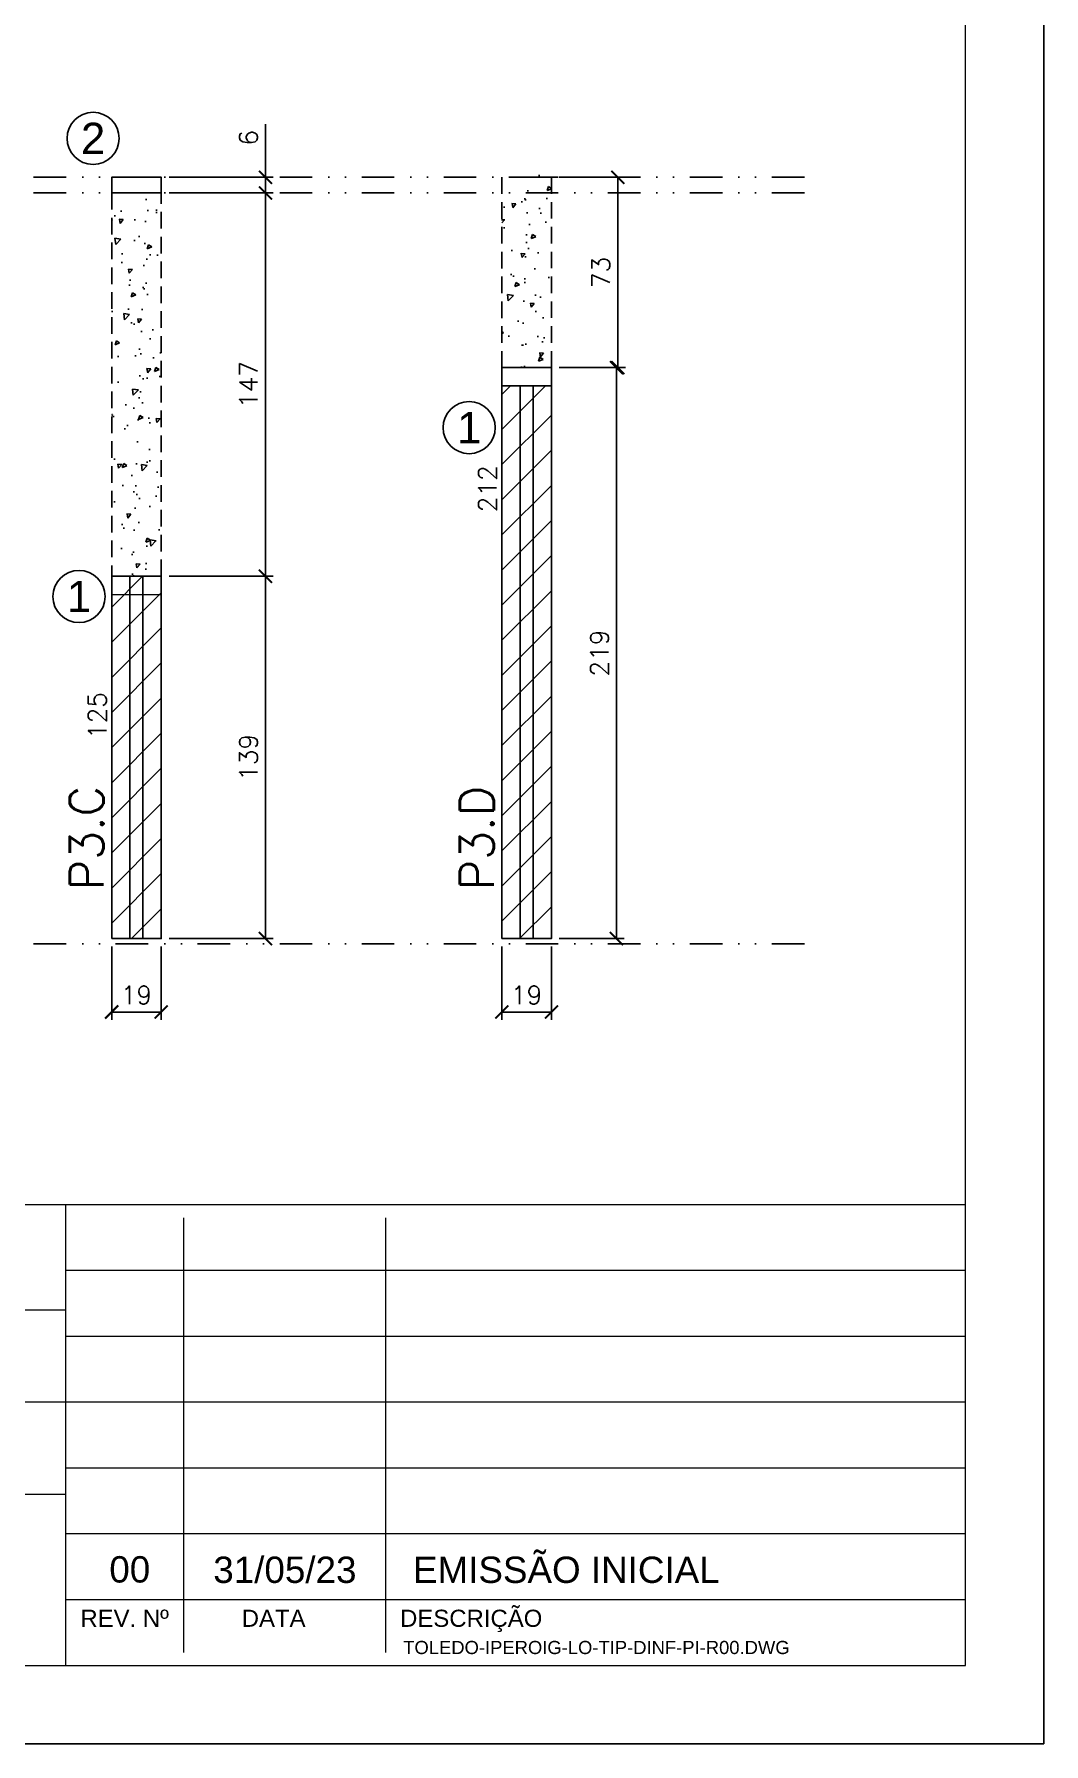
# Model space of a CAD drawing. Extents: x -23436 to 4767, y -3862 to 10024.
# Drawn here: x -17994 to -17606, y 5232 to 5888 of the extents above; entities that cross this region are included whole.
import ezdxf
from ezdxf.enums import TextEntityAlignment as Align

# ---------------------------------------------------------------- set-up
doc = ezdxf.new("R2010")
doc.units = 0
doc.header["$PDMODE"] = 2
doc.header["$PDSIZE"] = 10
doc.linetypes.add('DIVIDE2', pattern=[0.625, 0.25, -0.125, 0, -0.125, 0, -0.125])
doc.linetypes.add('HIDDEN', pattern=[9.525, 6.35, -3.175])
doc.layers.get('0').update_dxf_attribs({"lineweight": 13})
doc.layers.get('Defpoints').update_dxf_attribs({"lineweight": 13})
for name, color, linetype in [('Concreto', 250, 'HIDDEN'), ('Cota', 4, 'Continuous'), ('Cota Sarrafo', 180, 'Continuous'), ('MB Logo', 254, 'Continuous'), ('Nível', 160, 'Continuous'), ('Painéis', 30, 'Continuous'), ('Reaproveitamento', 252, 'Continuous'), ('Romaneio', 10, 'Continuous'), ('Sarr 7x7', 104, 'Continuous')]:
    doc.layers.add(name, color=color, linetype=linetype)
for name, color, linetype, lineweight in [('cotas', 4, 'Continuous', 13), ('FOLHA MB', 7, 'Continuous', 13), ('Texto Seção', 7, 'Continuous', 15)]:
    doc.layers.add(name, color=color, linetype=linetype, lineweight=lineweight)
doc.layers.add('Laje_Perimetro', color=7, linetype='Continuous', plot=False)
doc.styles.add('ARIAL', font='arial.ttf', dxfattribs={"oblique": 15, "height": 25})
doc.styles.add('MB_C01', font='arial.ttf', dxfattribs={"height": 1.3})
doc.styles.add('MB_C02', font='arial.ttf', dxfattribs={"height": 2})
doc.styles.add('MB_C04', font='arial.ttf', dxfattribs={"height": 6})
doc.styles.add('REGUA-120', font='ROMANS.shx', dxfattribs={"height": 15})
doc.styles.add('ROMANS', font='romans.shx')
doc.dimstyles.new('Cota Paínel', dxfattribs={"dimtxt": 7, "dimasz": 5, "dimexe": 3, "dimexo": 3, "dimgap": 3, "dimtad": 1, "dimdec": 1, "dimzin": 12, "dimdsep": 46, "dimtxsty": 'ROMANS', "dimblk": 'ARCHTICK', "dimcen": 0, "dimclrd": 4, "dimclre": 4, "dimclrt": 1, "dimadec": 1, "dimazin": 3, "dimtfac": 1, "dimtdec": 1, "dimtmove": 0, "dimatfit": 3, "dimldrblk": 'OBLIQUE', "dimfxl": 0, "dimtolj": 1, "dimtzin": 12, "dimarcsym": 0})
doc.dimstyles.new('PAINEL', dxfattribs={"dimtxt": 7, "dimasz": 5, "dimexe": 3, "dimexo": 3, "dimgap": 3, "dimtad": 1, "dimdec": 1, "dimzin": 12, "dimdsep": 46, "dimtxsty": 'ROMANS', "dimblk": 'ARCHTICK', "dimcen": 0, "dimclrd": 4, "dimclre": 4, "dimclrt": 1, "dimadec": 1, "dimazin": 3, "dimtfac": 1, "dimtdec": 1, "dimtmove": 0, "dimatfit": 3, "dimldrblk": 'OBLIQUE', "dimfxl": 0, "dimtolj": 1, "dimtzin": 12, "dimarcsym": 0})
doc.dimstyles.new('projeto2', dxfattribs={"dimtxt": 7, "dimasz": 5, "dimexe": 1.25, "dimexo": 2.5, "dimgap": 2, "dimtad": 1, "dimdec": 1, "dimdsep": 46, "dimtxsty": 'ROMANS', "dimblk": 'OBLIQUE', "dimcen": 10, "dimdle": 1, "dimse1": 1, "dimse2": 1, "dimsd1": 1, "dimsd2": 1, "dimclrd": 256, "dimclre": 256, "dimclrt": 1, "dimadec": 0, "dimazin": 0, "dimtfac": 1, "dimtdec": 1, "dimtmove": 0, "dimatfit": 3, "dimldrblk": 'OBLIQUE', "dimfxl": 0, "dimlwd": -1, "dimlwe": -1, "dimarcsym": 0})

# ---------------------------------------------------------------- blocks, each defined once
blk = doc.blocks.new('A$C169d8357')
at = {"layer": 'FOLHA MB', "color": 1}
for p, q in [((1109.82, 356.72), (70, 356.72)), ((1109.82, 356.72), (1109.82, 179.94)), ((1455.02, 356.72), (1109.82, 356.72)), ((1155.28, 184.99), (1155.28, 351.67)), ((1232.62, 351.67), (1232.62, 184.99)), ((1455.02, 331.47), (1109.82, 331.47)), ((1109.82, 316.32), (948.19, 316.32)), ((1455.02, 306.21), (1109.82, 306.21)), ((1109.82, 280.96), (948.19, 280.96)), ((1455.02, 280.96), (1109.82, 280.96)), ((1455.02, 255.7), (1109.82, 255.7)), ((1109.82, 245.6), (948.19, 245.6)), ((1455.02, 230.45), (1109.82, 230.45)), ((1455.02, 205.19), (1109.82, 205.19))]:
    blk.add_line(p, q, dxfattribs=at)
for points in [[(0, 1199.94), (0, 149.94), (1485.02, 149.94), (1485.02, 1199.94)], [(70, 1169.94), (70, 179.94), (1455.02, 179.94), (1455.02, 1169.94)]]:
    blk.add_lwpolyline(points, close=True, dxfattribs=at)
at = {"layer": 'FOLHA MB', "color": 5, "style": 'MB_C02'}
for s, p in [('EMISSÃO INICIAL', (1243.12, 211.64)), ('00', (1126.67, 211.8)), ('31/05/23', (1166.54, 211.64))]:
    blk.add_text(s, height=10.102, dxfattribs=at).set_placement(p)
at = {"layer": 'FOLHA MB', "color": 6, "style": 'MB_C01'}
for s, p in [('REV. Nº', (1132.55, 198.09)), ('DATA', (1189.69, 198.09)), ('DESCRIÇÃO', (1265.45, 198.09))]:
    blk.add_text(s, height=6.566, dxfattribs=at).set_placement(p, align=Align.MIDDLE_CENTER)
at = {"layer": 'FOLHA MB', "insert": (1239.38, 189.41), "char_height": 5.051, "width": 210.8177, "attachment_point": 1, "style": 'MB_C04'}
blk.add_mtext('TOLEDO-IPEROIG-LO-TIP-DINF-PI-R00.DWG', dxfattribs=at)
blk = doc.blocks.new('_ArchTick')
at = {"color": 0, "linetype": 'ByBlock', "const_width": 0.15}
blk.add_lwpolyline([(-0.5, -0.5), (0.5, 0.5)], dxfattribs=at)
blk = doc.blocks.new('*D3832')
at = {"layer": 'Cota', "color": 4, "lineweight": -2, "transparency": 16777216}
for p, q in [((-17963.81, 5538.13), (-17963.81, 5509.96)), ((-17944.81, 5538.13), (-17944.81, 5509.96)), ((-17963.81, 5512.96), (-17944.81, 5512.96))]:
    blk.add_line(p, q, dxfattribs=at)
at = {"layer": 'Defpoints', "color": 0, "transparency": 16777216}
for p in [(-17963.81, 5541.13), (-17944.81, 5541.13), (-17944.81, 5512.96)]:
    blk.add_point(p, dxfattribs=at)
at = {"layer": 'Cota', "color": 4, "lineweight": -2, "transparency": 16777216, "xscale": 5, "yscale": 5, "zscale": 5, "rotation": 180}
blk.add_blockref('_ArchTick', (-17963.81, 5512.96), dxfattribs=at)
at = {"layer": 'Cota', "color": 4, "lineweight": -2, "transparency": 16777216, "xscale": 5, "yscale": 5, "zscale": 5}
blk.add_blockref('_ArchTick', (-17944.81, 5512.96), dxfattribs=at)
at = {"layer": 'Cota', "color": 1, "transparency": 16777216, "insert": (-17954.31, 5519.46), "char_height": 7, "attachment_point": 5, "style": 'ROMANS'}
blk.add_mtext('\\A1;19', dxfattribs=at)
blk = doc.blocks.new('_OBLIQUE')
at = {"color": 0, "linetype": 'ByBlock', "lineweight": -2}
for p, q in [((0, 0), (-1, 0)), ((-0.5, -0.5), (0.5, 0.5))]:
    blk.add_line(p, q, dxfattribs=at)
blk = doc.blocks.new('*D3833')
at = {"layer": 'Defpoints', "color": 0, "transparency": 16777216}
for p in [(-17963.81, 5666.13), (-17963.81, 5541.13), (-17963.81, 5541.13)]:
    blk.add_point(p, dxfattribs=at)
at = {"layer": 'Cota Sarrafo', "color": 1, "transparency": 16777216, "insert": (-17969.31, 5626.68), "char_height": 7, "attachment_point": 5, "rotation": 90, "style": 'ROMANS'}
blk.add_mtext('125', dxfattribs=at)
blk = doc.blocks.new('*D3834')
at = {"layer": 'Cota', "color": 4, "lineweight": -2, "transparency": 16777216}
for p, q in [((-17941.81, 5680.13), (-17901.85, 5680.13)), ((-17904.85, 5680.13), (-17904.85, 5541.13)), ((-17941.81, 5541.13), (-17901.85, 5541.13))]:
    blk.add_line(p, q, dxfattribs=at)
at = {"layer": 'Defpoints', "color": 0, "transparency": 16777216}
for p in [(-17944.81, 5680.13), (-17944.81, 5541.13), (-17904.85, 5541.13)]:
    blk.add_point(p, dxfattribs=at)
at = {"layer": 'Cota', "color": 4, "lineweight": -2, "transparency": 16777216, "xscale": 5, "yscale": 5, "zscale": 5}
for p, rotation in [((-17904.85, 5680.13), 90), ((-17904.85, 5541.13), 270)]:
    blk.add_blockref('_ArchTick', p, dxfattribs=dict(at, rotation=rotation))
at = {"layer": 'Cota', "color": 1, "transparency": 16777216, "insert": (-17911.35, 5610.63), "char_height": 7, "attachment_point": 5, "rotation": 90, "style": 'ROMANS'}
blk.add_mtext('\\A1;139', dxfattribs=at)
blk = doc.blocks.new('*D3836')
at = {"layer": 'Cota', "color": 4, "lineweight": -2, "transparency": 16777216}
for p, q in [((-17814.2, 5538.13), (-17814.2, 5509.96)), ((-17795.2, 5538.13), (-17795.2, 5509.96)), ((-17814.2, 5512.96), (-17795.2, 5512.96))]:
    blk.add_line(p, q, dxfattribs=at)
at = {"layer": 'Defpoints', "color": 0, "transparency": 16777216}
for p in [(-17814.2, 5541.13), (-17795.2, 5541.13), (-17795.2, 5512.96)]:
    blk.add_point(p, dxfattribs=at)
at = {"layer": 'Cota', "color": 4, "lineweight": -2, "transparency": 16777216, "xscale": 5, "yscale": 5, "zscale": 5, "rotation": 180}
blk.add_blockref('_ArchTick', (-17814.2, 5512.96), dxfattribs=at)
at = {"layer": 'Cota', "color": 4, "lineweight": -2, "transparency": 16777216, "xscale": 5, "yscale": 5, "zscale": 5}
blk.add_blockref('_ArchTick', (-17795.2, 5512.96), dxfattribs=at)
at = {"layer": 'Cota', "color": 1, "transparency": 16777216, "insert": (-17804.7, 5519.46), "char_height": 7, "attachment_point": 5, "style": 'ROMANS'}
blk.add_mtext('\\A1;19', dxfattribs=at)
blk = doc.blocks.new('*D3837')
at = {"layer": 'Defpoints', "color": 0, "transparency": 16777216}
for p in [(-17814.2, 5753.13), (-17814.2, 5541.13), (-17814.2, 5541.13)]:
    blk.add_point(p, dxfattribs=at)
at = {"layer": 'Cota Sarrafo', "color": 1, "transparency": 16777216, "insert": (-17819.7, 5713.68), "char_height": 7, "attachment_point": 5, "rotation": 90, "style": 'ROMANS'}
blk.add_mtext('212', dxfattribs=at)
blk = doc.blocks.new('*D3838')
at = {"layer": 'Cota', "color": 4, "lineweight": -2, "transparency": 16777216}
for p, q in [((-17792.2, 5760.13), (-17767.25, 5760.13)), ((-17770.25, 5760.13), (-17770.25, 5541.13)), ((-17792.2, 5541.13), (-17767.25, 5541.13))]:
    blk.add_line(p, q, dxfattribs=at)
at = {"layer": 'Defpoints', "color": 0, "transparency": 16777216}
for p in [(-17795.2, 5760.13), (-17795.2, 5541.13), (-17770.25, 5541.13)]:
    blk.add_point(p, dxfattribs=at)
at = {"layer": 'Cota', "color": 4, "lineweight": -2, "transparency": 16777216, "xscale": 5, "yscale": 5, "zscale": 5}
for p, rotation in [((-17770.25, 5760.13), 90), ((-17770.25, 5541.13), 270)]:
    blk.add_blockref('_ArchTick', p, dxfattribs=dict(at, rotation=rotation))
at = {"layer": 'Cota', "color": 1, "transparency": 16777216, "insert": (-17776.75, 5650.63), "char_height": 7, "attachment_point": 5, "rotation": 90, "style": 'ROMANS'}
blk.add_mtext('\\A1;219', dxfattribs=at)
blk = doc.blocks.new('*D3839')
at = {"layer": 'Cota', "color": 4, "lineweight": -2, "transparency": 16777216}
for p, q in [((-17792.2, 5833.13), (-17766.75, 5833.13)), ((-17769.75, 5760.13), (-17769.75, 5833.13)), ((-17792.2, 5760.13), (-17766.75, 5760.13))]:
    blk.add_line(p, q, dxfattribs=at)
at = {"layer": 'Defpoints', "color": 0, "transparency": 16777216}
for p in [(-17795.2, 5833.13), (-17769.75, 5833.13), (-17795.2, 5760.13)]:
    blk.add_point(p, dxfattribs=at)
at = {"layer": 'Cota', "color": 4, "lineweight": -2, "transparency": 16777216, "xscale": 5, "yscale": 5, "zscale": 5}
for p, rotation in [((-17769.75, 5833.13), 90), ((-17769.75, 5760.13), 270)]:
    blk.add_blockref('_ArchTick', p, dxfattribs=dict(at, rotation=rotation))
at = {"layer": 'Cota', "color": 1, "transparency": 16777216, "insert": (-17776.25, 5796.63), "char_height": 7, "attachment_point": 5, "rotation": 90, "style": 'ROMANS'}
blk.add_mtext('\\A1;73', dxfattribs=at)
blk = doc.blocks.new('*D3913')
at = {"layer": 'Cota', "color": 4, "lineweight": -2, "transparency": 16777216}
for p, q in [((-17904.85, 5833.13), (-17904.85, 5853.46)), ((-17941.81, 5833.13), (-17901.85, 5833.13)), ((-17904.85, 5827.13), (-17904.85, 5833.13)), ((-17941.81, 5827.13), (-17901.85, 5827.13)), ((-17904.85, 5827.13), (-17904.85, 5822.13))]:
    blk.add_line(p, q, dxfattribs=at)
at = {"layer": 'Defpoints', "color": 0, "transparency": 16777216}
for p in [(-17944.81, 5833.13), (-17904.85, 5833.13), (-17944.81, 5827.13)]:
    blk.add_point(p, dxfattribs=at)
at = {"layer": 'Cota', "color": 4, "lineweight": -2, "transparency": 16777216, "xscale": 5, "yscale": 5, "zscale": 5}
for p, rotation in [((-17904.85, 5833.13), 270), ((-17904.85, 5827.13), 90)]:
    blk.add_blockref('_ArchTick', p, dxfattribs=dict(at, rotation=rotation))
at = {"layer": 'Cota', "color": 1, "transparency": 16777216, "insert": (-17911.35, 5848.3), "char_height": 7, "attachment_point": 5, "rotation": 90, "style": 'ROMANS'}
blk.add_mtext('\\A1;6', dxfattribs=at)
blk = doc.blocks.new('*D3914')
at = {"layer": 'Cota', "color": 4, "lineweight": -2, "transparency": 16777216}
for p, q in [((-17941.81, 5827.13), (-17901.85, 5827.13)), ((-17904.85, 5827.13), (-17904.85, 5680.13)), ((-17941.81, 5680.13), (-17901.85, 5680.13))]:
    blk.add_line(p, q, dxfattribs=at)
at = {"layer": 'Defpoints', "color": 0, "transparency": 16777216}
for p in [(-17944.81, 5827.13), (-17944.81, 5680.13), (-17904.85, 5680.13)]:
    blk.add_point(p, dxfattribs=at)
at = {"layer": 'Cota', "color": 4, "lineweight": -2, "transparency": 16777216, "xscale": 5, "yscale": 5, "zscale": 5}
for p, rotation in [((-17904.85, 5827.13), 90), ((-17904.85, 5680.13), 270)]:
    blk.add_blockref('_ArchTick', p, dxfattribs=dict(at, rotation=rotation))
at = {"layer": 'Cota', "color": 1, "transparency": 16777216, "insert": (-17911.35, 5753.63), "char_height": 7, "attachment_point": 5, "rotation": 90, "style": 'ROMANS'}
blk.add_mtext('\\A1;147', dxfattribs=at)

msp = doc.modelspace()

# ---------------------------------------------------------------- hatches: boundary and pattern name
at = {"layer": 'Concreto'}
h = msp.add_hatch(dxfattribs=at)
h.set_pattern_fill('AR-CONC', color=256, scale=0.1, angle=-180)
h.set_pattern_definition([(230, (1832.853, 2149.582), (-18.218467, 1.593909), [1.905, -20.955]), (175, (1832.853, 2149.582), (3.524342, -19.105685), [1.524, -16.764058]), (280.45144, (1831.335, 2149.715), (-14.694125, -17.511775), [1.619001, -17.809024]), (226.1842, (1832.853, 2144.502), (-27.107904, 4.204233), [2.8575, -31.4325]), (276.63556, (1830.594, 2144.853), (-23.740413, -24.742612), [2.428502, -26.71356]), (171.18415, (1832.853, 2144.502), (-23.740413, -24.742612), [2.285997, -25.145973]), (201, (1830.313, 2145.772), (-15.161439, 10.22652), [1.905, -20.955]), (146, (1830.313, 2145.772), (-6.180203, -18.418797), [1.524, -16.764]), (251.45145, (1829.05, 2146.624), (-21.341642, -8.192277), [1.619001, -17.808994]), (217.5, (1832.8533, 2149.582), (-0.3088603, -8.4555039), [0, -16.5608, 0, -17.018, 0, -16.8275]), (187.5, (1832.853, 2149.582), (-6.6819663, -10.0180575), [0, -9.7028, 0, -16.1798, 0, -6.4135]), (147.5, (1838.5175, 2149.582), (-13.5590595, 0.5728744), [0, -6.35, 0, -19.812, 0, -26.289]), (137.5, (1841.058, 2149.582), (-14.812918, -2.542649), [0, -8.255, 0, -13.1572, 0, -18.669])])
h.paths.add_polyline_path([(-17814.199, 5760.131), (-17795.199, 5760.131), (-17795.199, 5834.131), (-17814.199, 5834.131)])
h = msp.add_hatch(dxfattribs=at)
h.set_pattern_fill('AR-CONC', color=256, scale=0.1, angle=-180)
h.set_pattern_definition([(230, (1523.186, 16123.913), (-18.218467, 1.593909), [1.905, -20.955]), (175, (1523.186, 16123.913), (3.524342, -19.105685), [1.524, -16.764058]), (280.451445, (1521.667, 16124.046), (-14.694125, -17.511775), [1.619001, -17.809024]), (226.1842, (1523.186, 16118.833), (-27.107904, 4.204233), [2.8575, -31.4325]), (276.63556, (1520.927, 16119.184), (-23.740413, -24.742612), [2.428502, -26.71356]), (171.18415, (1523.186, 16118.833), (-23.740413, -24.742612), [2.285997, -25.145973]), (201, (1520.646, 16120.103), (-15.161439, 10.22652), [1.905, -20.955]), (146, (1520.646, 16120.103), (-6.180203, -18.418797), [1.524, -16.764]), (251.451445, (1519.382, 16120.956), (-21.341642, -8.192277), [1.619001, -17.808994]), (217.5, (1523.1855, 16123.913), (-0.3088603, -8.4555039), [0, -16.5608, 0, -17.018, 0, -16.8275]), (187.5, (1523.1855, 16123.913), (-6.6819663, -10.0180575), [0, -9.7028, 0, -16.1798, 0, -6.4135]), (147.5, (1528.85, 16123.913), (-13.5590595, 0.5728744), [0, -6.35, 0, -19.812, 0, -26.289]), (137.5, (1531.39, 16123.913), (-14.812918, -2.542649), [0, -8.255, 0, -13.1572, 0, -18.669])])
h.paths.add_polyline_path([(-17963.807, 5680.131), (-17944.807, 5680.131), (-17944.807, 5826.131), (-17963.807, 5826.131)])
at = {"layer": 'Reaproveitamento'}
h = msp.add_hatch(dxfattribs=at)
h.set_pattern_fill('ANSI31', color=256, scale=3, style=0)
h.set_pattern_definition([(45, (-11602.353, 0), (-6.735192, 6.735192), [])])
h.paths.add_polyline_path([(-17814.199, 5541.131), (-17795.199, 5541.131), (-17795.199, 5753.131), (-17814.199, 5753.131)])
h = msp.add_hatch(dxfattribs=at)
h.set_pattern_fill('ANSI31', color=256, scale=3, style=0)
h.set_pattern_definition([(45, (-99.85, 3367.07), (-6.735192, 6.735192), [])])
h.paths.add_polyline_path([(-17963.807, 5541.131), (-17944.807, 5541.131), (-17944.807, 5680.131), (-17963.807, 5680.131)])

# ---------------------------------------------------------------- linework, layer by layer
at = {"layer": 'Concreto'}
for points in [[(-17814.199, 5760.131), (-17795.199, 5760.131), (-17795.199, 5833.131), (-17814.199, 5833.131)], [(-17963.807, 5680.131), (-17944.807, 5680.131), (-17944.807, 5827.131), (-17963.807, 5827.131)]]:
    msp.add_lwpolyline(points, close=True, dxfattribs=at)
at = {"layer": 'cotas', "color": 50}
for p, q in [((-17963.807, 5833.131), (-17963.807, 5830.131)), ((-17963.807, 5833.131), (-17944.807, 5833.131)), ((-17963.807, 5827.131), (-17963.807, 5830.131)), ((-17944.807, 5833.131), (-17944.807, 5830.131)), ((-17944.807, 5827.131), (-17944.807, 5830.131)), ((-17963.807, 5827.131), (-17944.807, 5827.131)), ((-17963.807, 5680.131), (-17963.807, 5676.631)), ((-17963.807, 5680.131), (-17944.807, 5680.131)), ((-17944.807, 5680.131), (-17944.807, 5676.631)), ((-17963.807, 5673.131), (-17963.807, 5676.631)), ((-17963.807, 5673.131), (-17944.807, 5673.131)), ((-17944.807, 5673.131), (-17944.807, 5676.631))]:
    msp.add_line(p, q, dxfattribs=at)
at = {"layer": 'Laje_Perimetro'}
msp.add_lwpolyline([(-17606.377, 6282.259), (-19091.397, 6282.259), (-19091.397, 5232.259), (-17606.377, 5232.259)], close=True, dxfattribs=at)
at = {"layer": 'Nível', "color": 4, "linetype": 'DIVIDE2', "ltscale": 50}
msp.add_line((-17698.191, 5833.131), (-19021.397, 5833.131), dxfattribs=at)
at = {"layer": 'Nível', "linetype": 'DIVIDE2', "ltscale": 50}
for p, q in [((-17698.191, 5827.131), (-19021.397, 5827.131)), ((-17698.191, 5539.131), (-19021.397, 5539.131))]:
    msp.add_line(p, q, dxfattribs=at)
at = {"layer": 'Painéis', "color": 32, "true_color": 0xcd6928}
for points in [[(-17963.807, 5827.131), (-17944.807, 5827.131), (-17944.807, 5833.131), (-17963.807, 5833.131)], [(-17814.199, 5760.131), (-17795.199, 5760.131), (-17795.199, 5753.131), (-17814.199, 5753.131)], [(-17814.199, 5541.131), (-17795.199, 5541.131), (-17795.199, 5753.131), (-17814.199, 5753.131)], [(-17963.807, 5541.131), (-17944.807, 5541.131), (-17944.807, 5680.131), (-17963.807, 5680.131)]]:
    msp.add_lwpolyline(points, close=True, dxfattribs=at)
at = {"layer": 'Romaneio'}
for centre in [(-17970.932, 5848.078), (-17826.735, 5737.115), (-17976.343, 5672.336)]:
    msp.add_circle(centre, 10, dxfattribs=at)
at = {"layer": 'Sarr 7x7', "color": 50}
for p, q in [((-17814.199, 5760.131), (-17814.199, 5756.631)), ((-17814.199, 5760.131), (-17795.199, 5760.131)), ((-17795.199, 5760.131), (-17795.199, 5756.631)), ((-17814.199, 5753.131), (-17814.199, 5756.631)), ((-17814.199, 5541.131), (-17814.199, 5753.131)), ((-17814.199, 5753.131), (-17810.699, 5753.131)), ((-17814.199, 5753.131), (-17795.199, 5753.131)), ((-17807.199, 5753.131), (-17810.699, 5753.131)), ((-17807.199, 5541.131), (-17807.199, 5753.131)), ((-17802.199, 5753.131), (-17798.699, 5753.131)), ((-17802.199, 5753.131), (-17802.199, 5541.131)), ((-17795.199, 5753.131), (-17798.699, 5753.131)), ((-17795.199, 5753.131), (-17795.199, 5756.631)), ((-17795.199, 5753.131), (-17795.199, 5541.131)), ((-17963.807, 5541.131), (-17963.807, 5680.131)), ((-17963.807, 5680.131), (-17960.307, 5680.131)), ((-17956.807, 5680.131), (-17960.307, 5680.131)), ((-17956.807, 5541.131), (-17956.807, 5680.131)), ((-17951.807, 5680.131), (-17948.307, 5680.131)), ((-17951.807, 5680.131), (-17951.807, 5541.131)), ((-17944.807, 5680.131), (-17948.307, 5680.131)), ((-17944.807, 5680.131), (-17944.807, 5541.131)), ((-17963.807, 5541.131), (-17960.307, 5541.131)), ((-17956.807, 5541.131), (-17960.307, 5541.131)), ((-17951.807, 5541.131), (-17948.307, 5541.131)), ((-17944.807, 5541.131), (-17948.307, 5541.131)), ((-17814.199, 5541.131), (-17810.699, 5541.131)), ((-17807.199, 5541.131), (-17810.699, 5541.131)), ((-17802.199, 5541.131), (-17798.699, 5541.131)), ((-17795.199, 5541.131), (-17798.699, 5541.131))]:
    msp.add_line(p, q, dxfattribs=at)

# ---------------------------------------------------------------- block references
at = {"layer": 'MB Logo'}
msp.add_blockref('A$C169d8357', (-19091.397, 5082.321), dxfattribs=at)

# ---------------------------------------------------------------- texts
at = {"layer": 'Romaneio', "color": 0, "style": 'ARIAL'}
for s, p in [('2', (-17970.932, 5848.078)), ('1', (-17826.735, 5737.115)), ('1', (-17976.343, 5672.336))]:
    msp.add_text(s, height=12, dxfattribs=at).set_placement(p, align=Align.MIDDLE_CENTER)
at = {"layer": 'Texto Seção', "char_height": 13, "width": 285.32988, "attachment_point": 7, "rotation": 90, "style": 'REGUA-120'}
for s, insert in [('P3.C', (-17966.918, 5559.596)), ('P3.D', (-17817.31, 5559.596))]:
    msp.add_mtext(s, dxfattribs=dict(at, insert=insert))

# ---------------------------------------------------------------- dimensions: what is measured, and where the dimension line sits
at = {"layer": 'Cota'}
for base, p2, picture, middle in [((-17904.855, 5833.131), (-17944.807, 5833.131), '*D3913', (-17911.355, 5848.298)), ((-17904.855, 5680.131), (-17944.807, 5680.131), '*D3914', (-17911.355, 5753.631))]:
    dim = msp.add_linear_dim(base=base, p1=(-17944.807, 5827.131), p2=p2, angle=90, dimstyle='PAINEL', override={"dimarcsym": 2}, dxfattribs=at)
    dim.commit()
    dim.dimension.update_dxf_attribs({"geometry": picture, "text_midpoint": middle})
at = {"layer": 'Cota', "color": 2}
for base, p1, p2, picture, middle in [((-17769.747, 5833.131), (-17795.199, 5760.131), (-17795.199, 5833.131), '*D3839', (-17776.247, 5796.631)), ((-17770.247, 5541.131), (-17795.199, 5760.131), (-17795.199, 5541.131), '*D3838', (-17776.747, 5650.631)), ((-17904.855, 5541.131), (-17944.807, 5680.131), (-17944.807, 5541.131), '*D3834', (-17911.355, 5610.631))]:
    dim = msp.add_linear_dim(base=base, p1=p1, p2=p2, angle=90, dimstyle='Cota Paínel', dxfattribs=at)
    dim.commit()
    dim.dimension.update_dxf_attribs({"geometry": picture, "text_midpoint": middle})
for base, p1, p2, picture, middle in [((-17944.807, 5512.965), (-17963.807, 5541.131), (-17944.807, 5541.131), '*D3832', (-17954.307, 5519.465)), ((-17795.199, 5512.965), (-17814.199, 5541.131), (-17795.199, 5541.131), '*D3836', (-17804.699, 5519.465))]:
    dim = msp.add_linear_dim(base=base, p1=p1, p2=p2, dimstyle='Cota Paínel', dxfattribs=at)
    dim.commit()
    dim.dimension.update_dxf_attribs({"geometry": picture, "text_midpoint": middle})
at = {"layer": 'Cota Sarrafo'}
for base, p1, p2, picture, middle in [((-17814.199, 5541.131), (-17814.199, 5753.131), (-17814.199, 5541.131), '*D3837', (-17814.199, 5713.678)), ((-17963.807, 5541.131), (-17963.807, 5666.131), (-17963.807, 5541.131), '*D3833', (-17963.807, 5626.678))]:
    dim = msp.add_linear_dim(base=base, p1=p1, p2=p2, angle=90, dimstyle='projeto2', dxfattribs=at)
    dim.commit()
    dim.dimension.update_dxf_attribs({"geometry": picture, "text_midpoint": middle, "dimtype": 160})

doc.saveas('drawing.dxf')
